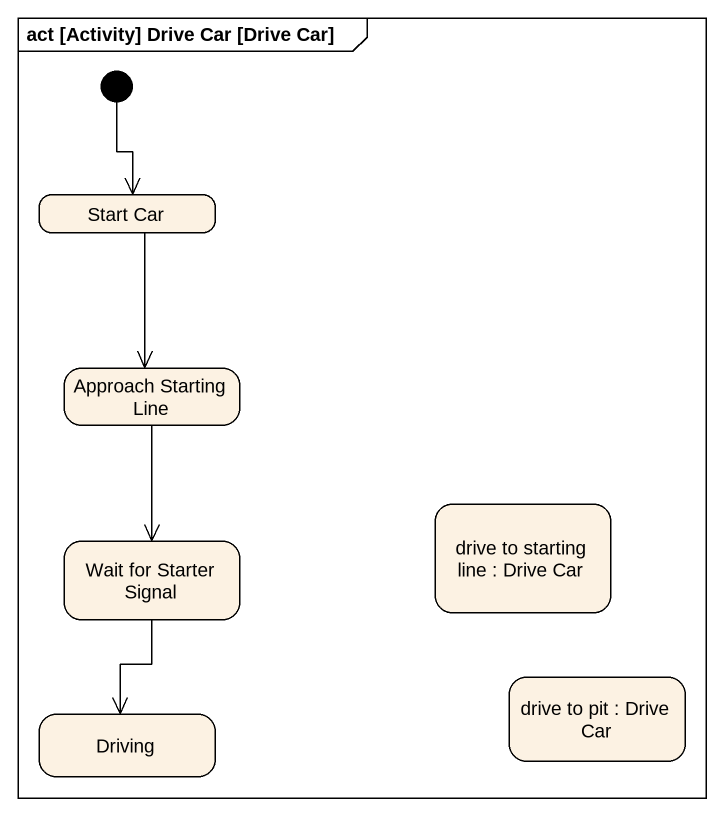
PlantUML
@startuml
mainframe act [Activity] Drive Car [Drive Car]
hide empty description
state "Start Car" as Start_Car
state "Approach Starting Line" as Approach_Starting_Line
state "drive to starting line : Drive Car" as drive_to_starting_line
state "Wait for Starter Signal" as Wait_for_Starter_Signal
state "drive to pit : Drive Car" as drive_to_pit
state Driving
[*] --> Start_Car
Start_Car --> Approach_Starting_Line
Approach_Starting_Line --> Wait_for_Starter_Signal
Wait_for_Starter_Signal --> Driving
@enduml
